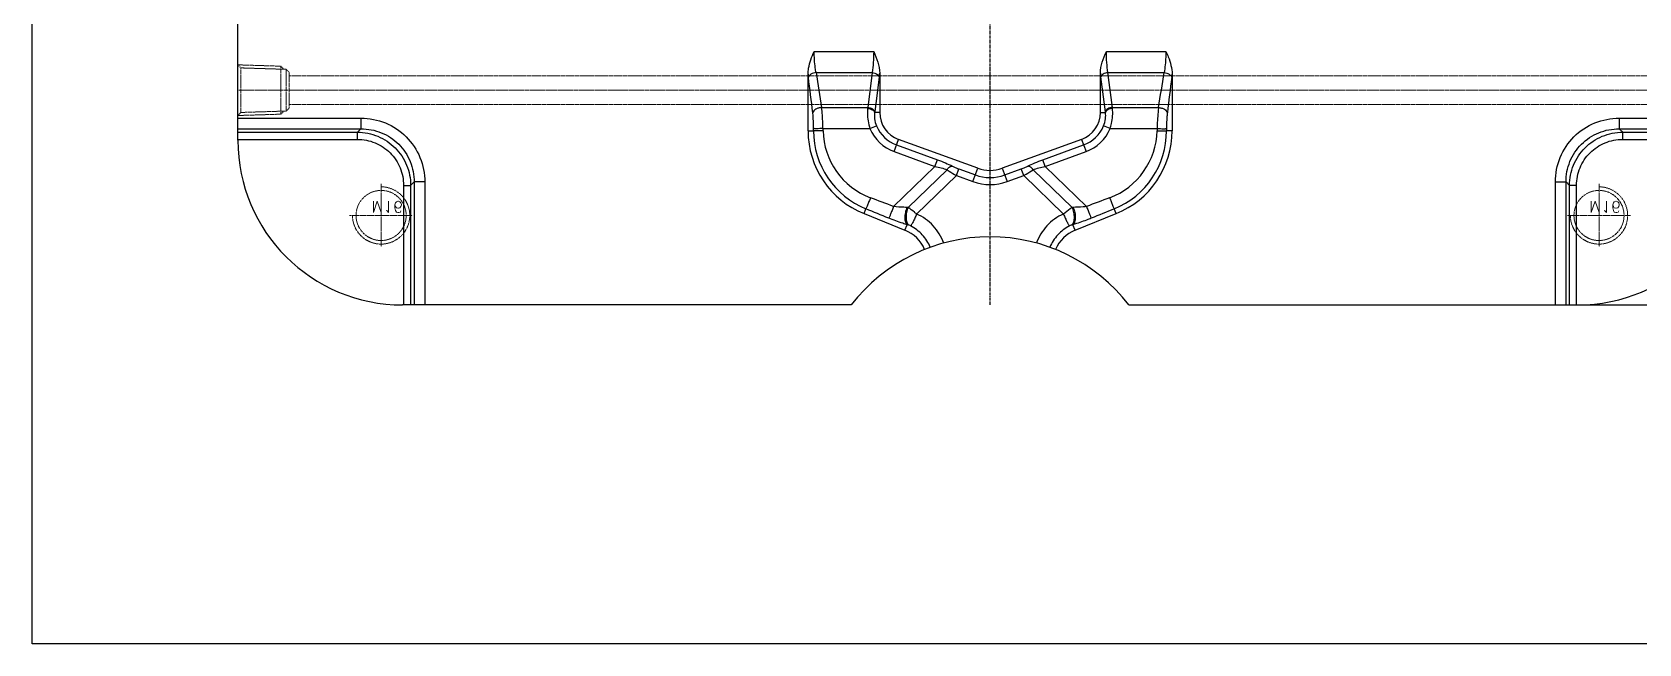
# Model space of a CAD drawing. Header units: millimetres. Extents: x 2461 to 3142, y 1660 to 2165.
# Drawn here: x 2460.9 to 2909.4, y 1659.7 to 1830.6 of the extents above; entities that cross this region are included whole.
import ezdxf

# ---------------------------------------------------------------- set-up
doc = ezdxf.new("R2010")
doc.units = ezdxf.units.MM
doc.linetypes.add('CENTER', pattern=[0.6, 0.375, -0.075, 0.075, -0.075])
doc.linetypes.add('HIDDEN', pattern=[0.2, 0.1, -0.1])
doc.layers.add('cool', color=153, linetype='HIDDEN', lineweight=9)
doc.layers.add('screw', color=33, linetype='Continuous', lineweight=13)
doc.styles.get("Standard").update_dxf_attribs({"font": 'arial.ttf'})
doc.styles.add('TXT', font='txt.shx', dxfattribs={"bigfont": 'gbcbig.shx'})
doc.dimstyles.new('mold', dxfattribs={"dimtxt": 8, "dimasz": 5, "dimexe": 0, "dimexo": 0, "dimgap": 0, "dimtad": 1, "dimzin": 1, "dimtxsty": 'Standard', "dimcen": 0, "dimclrd": 4, "dimclre": 4, "dimclrt": 6, "dimazin": 0, "dimtfac": 1, "dimtofl": 0, "dimtmove": 0, "dimatfit": 3, "dimfxl": 0, "dimarcsym": 0})

# ---------------------------------------------------------------- blocks, each defined once
blk = doc.blocks.new('screw_m16_g')
at = {"layer": 'screw', "color": 1, "linetype": 'CENTER', "ltscale": 0.497582}
for p, q in [((0, -8.8), (0, 8.8)), ((-8.8, 0), (8.8, 0))]:
    blk.add_line(p, q, dxfattribs=at)
at = {"layer": 'screw', "color": 33, "linetype": 'HIDDEN', "ltscale": 0.497582}
blk.add_circle((0, 0), 7, dxfattribs=at)
at = {"layer": 'screw', "color": 92, "linetype": 'HIDDEN', "ltscale": 0.497582}
blk.add_arc((0, 0), 8, 270, 180, dxfattribs=at)
at = {"layer": 'screw', "color": 6, "style": 'TXT'}
blk.add_text('M16', height=3.2, dxfattribs=at).set_placement((-2.72, -4))
blk = doc.blocks.new('cool_jt_f12')
at = {"layer": 'cool', "ltscale": 0.3}
for p, q in [((0, 7.0785), (0.856, 6.2225)), ((0, 7.0785), (12, 6.7035)), ((0.856, 6.2225), (0.856, -6.2225)), ((13.5, 5.827375), (0.856, 6.2225)), ((0.856, 6.2225), (13.5, 5.827375)), ((12, 6.7035), (12.856, 5.8475)), ((12, 6.7035), (12, -6.7035)), ((14.327375, 5), (13.5, 5.827375)), ((13.5, -5.827375), (13.5, 5.827375)), ((14.327375, -5), (14.327375, 5)), ((0.856, -6.2225), (0, -7.0785)), ((0, -7.0785), (12, -6.7035)), ((0.856, -6.2225), (13.5, -5.827375)), ((12, -6.7035), (12.856, -5.8475)), ((13.5, -5.827375), (14.327375, -5))]:
    blk.add_line(p, q, dxfattribs=at)
blk = doc.blocks.new('124')
at = {"layer": 'cool', "ltscale": 0.932966}
for p, q in [((10.14, -1344.71), (401.48, -1344.71)), ((10.14, -1352.71), (401.48, -1352.71))]:
    blk.add_line(p, q, dxfattribs=at)
at = {"layer": 'cool', "color": 1, "linetype": 'CENTER', "ltscale": 0.621977}
blk.add_line((-4.19, -1348.71), (415.81, -1348.71), dxfattribs=at)
at = {"layer": 'cool', "ltscale": 0.932966}
blk.add_blockref('cool_jt_f12', (-4.19, -1348.71), dxfattribs=at)
at = {"layer": 'cool', "ltscale": 0.932966, "rotation": 180}
blk.add_blockref('cool_jt_f12', (415.81, -1348.71), dxfattribs=at)
blk = doc.blocks.new('*D103')
at = {"color": 4, "lineweight": -2, "transparency": 16777216}
for p, q in [((2879.23, 2104.35), (2985.64, 2104.35)), ((2985.64, 2099.35), (2985.64, 1759.35)), ((2870.39, 1754.35), (2985.64, 1754.35))]:
    blk.add_line(p, q, dxfattribs=at)
at = {"color": 4, "transparency": 16777216}
for points in [[(2984.8, 2099.35), (2986.47, 2099.35), (2985.64, 2104.35)], [(2984.8, 1759.35), (2986.47, 1759.35), (2985.64, 1754.35)]]:
    blk.add_solid(points, dxfattribs=at)
at = {"layer": 'Defpoints', "color": 0, "transparency": 16777216}
for p in [(2879.23, 2104.35), (2870.39, 1754.35), (2985.64, 1754.35)]:
    blk.add_point(p, dxfattribs=at)
at = {"color": 6, "transparency": 16777216, "insert": (2980.83, 1960.05), "char_height": 8, "attachment_point": 5, "rotation": 90}
blk.add_mtext('350,00', dxfattribs=at)

msp = doc.modelspace()

# ---------------------------------------------------------------- linework, layer by layer
at = {"color": 1, "linetype": 'CENTER', "ltscale": 2.176921}
msp.add_line((2728.279, 1754.352), (2728.279, 2104.352), dxfattribs=at)
at = {"color": 7, "linetype": 'Continuous'}
for p, q in [((2518.279, 1800.352), (2518.279, 2058.352)), ((2679.18, 1825.166), (2695.786, 1825.166)), ((2760.772, 1825.166), (2777.377, 1825.166)), ((2677.464, 1803.037), (2677.464, 1818.839)), ((2679.704, 1819.252), (2695.376, 1819.252)), ((2695.376, 1819.252), (2694.119, 1809.532)), ((2697.346, 1818.069), (2696.089, 1808.349)), ((2697.464, 1819.088), (2697.464, 1808.127)), ((2759.093, 1808.127), (2759.093, 1819.088)), ((2760.468, 1808.349), (2759.212, 1818.069)), ((2761.181, 1819.252), (2776.854, 1819.252)), ((2762.438, 1809.532), (2761.181, 1819.252)), ((2779.093, 1818.839), (2779.093, 1803.037)), ((2681.244, 1809.532), (2694.119, 1809.532)), ((2697.464, 1808.127), (2696.061, 1808.127)), ((2759.093, 1808.127), (2760.496, 1808.127)), ((2762.438, 1809.532), (2775.313, 1809.532)), ((2518.279, 1806.533), (2552.635, 1806.533)), ((2518.279, 1803.563), (2552.635, 1803.563)), ((2551.669, 1802.596), (2552.635, 1803.563)), ((2552.635, 1806.533), (2552.635, 1803.563)), ((2679.014, 1803.037), (2679.016, 1803.618)), ((2681.637, 1803.618), (2694.757, 1803.618)), ((2694.757, 1803.618), (2696.572, 1804.383)), ((2761.801, 1803.618), (2759.985, 1804.383)), ((2761.801, 1803.618), (2774.92, 1803.618)), ((2777.542, 1803.618), (2777.544, 1803.037)), ((2903.922, 1806.533), (2938.279, 1806.533)), ((2903.922, 1806.533), (2903.922, 1803.563)), ((2903.922, 1803.563), (2938.279, 1803.563)), ((2904.889, 1802.596), (2903.922, 1803.563)), ((2518.279, 1802.596), (2551.669, 1802.596)), ((2518.279, 1800.616), (2551.669, 1800.616)), ((2551.669, 1800.616), (2551.669, 1802.596)), ((2677.464, 1803.037), (2679.014, 1803.037)), ((2701.491, 1797.21), (2702.728, 1800.61)), ((2702.164, 1799.061), (2713.578, 1794.907)), ((2724.859, 1792.555), (2702.728, 1800.61)), ((2753.83, 1800.61), (2731.699, 1792.555)), ((2742.98, 1794.907), (2754.393, 1799.061)), ((2753.83, 1800.61), (2755.067, 1797.21)), ((2779.093, 1803.037), (2777.544, 1803.037)), ((2904.889, 1802.596), (2938.279, 1802.596)), ((2904.889, 1800.616), (2904.889, 1802.596)), ((2904.889, 1800.616), (2938.279, 1800.616)), ((2701.491, 1797.21), (2712.904, 1793.056)), ((2712.904, 1793.056), (2713.578, 1794.907)), ((2743.654, 1793.056), (2742.98, 1794.907)), ((2743.654, 1793.056), (2755.067, 1797.21)), ((2701.348, 1781.861), (2712.904, 1793.056)), ((2705.403, 1781.612), (2716.26, 1792.13)), ((2707.786, 1779.745), (2718.891, 1790.502)), ((2718.891, 1790.502), (2719.564, 1792.352)), ((2718.891, 1790.502), (2723.501, 1788.824)), ((2719.564, 1792.352), (2724.174, 1790.675)), ((2723.501, 1788.824), (2724.859, 1792.555)), ((2731.699, 1792.555), (2733.057, 1788.824)), ((2732.383, 1790.675), (2736.993, 1792.352)), ((2733.057, 1788.824), (2737.667, 1790.502)), ((2737.667, 1790.502), (2736.993, 1792.352)), ((2737.667, 1790.502), (2748.771, 1779.745)), ((2740.298, 1792.13), (2751.155, 1781.612)), ((2743.654, 1793.056), (2755.209, 1781.861)), ((2564.542, 1787.742), (2564.542, 1754.352)), ((2564.542, 1787.742), (2566.523, 1787.742)), ((2566.523, 1787.742), (2567.489, 1788.709)), ((2566.523, 1787.742), (2566.523, 1754.352)), ((2567.489, 1788.709), (2567.489, 1754.352)), ((2570.46, 1788.709), (2567.489, 1788.709)), ((2570.46, 1788.709), (2570.46, 1754.352)), ((2886.097, 1788.709), (2889.068, 1788.709)), ((2886.097, 1754.352), (2886.097, 1788.709)), ((2890.035, 1787.742), (2889.068, 1788.709)), ((2889.068, 1754.352), (2889.068, 1788.709)), ((2892.015, 1787.742), (2890.035, 1787.742)), ((2890.035, 1754.352), (2890.035, 1787.742)), ((2892.015, 1754.352), (2892.015, 1787.742)), ((2693.099, 1779.857), (2693.64, 1781.196)), ((2763.459, 1779.857), (2762.918, 1781.196)), ((2693.099, 1779.857), (2704.525, 1775.241)), ((2704.525, 1775.241), (2705.147, 1776.779)), ((2752.033, 1775.241), (2751.411, 1776.779)), ((2752.033, 1775.241), (2763.459, 1779.857)), ((2689.498, 1754.352), (2564.279, 1754.352)), ((2767.059, 1754.352), (2892.279, 1754.352))]:
    msp.add_line(p, q, dxfattribs=at)
msp.add_lwpolyline([(2460.853, 2164.858), (3141.558, 2164.858), (3141.558, 1659.665), (2460.853, 1659.665)], close=True)
for centre, radius, start, end in [((2717.991, 1822.985), 40.738, 185.84131, 187.07683), ((-1525.097, 1295.383), 4235.026, 6.953001, 7.088115), ((3532.654, 1949.434), 862.828, 188.677841, 189.331361), ((2656.453, 1823.329), 41.23, 352.67021, 354.09592), ((2798.76, 1823.173), 39.877, 185.87989, 187.35398), ((1895.302, 1953.967), 891.786, 350.679249, 351.311548), ((7096.063, 1281.294), 4350.299, 172.913676, 173.045209), ((2736.839, 1823.181), 42.477, 352.94846, 354.1334), ((2733.045, 1805.507), 39.133, 174.09642, 174.50476), ((2721.135, 1805.112), 25.254, 172.63508, 173.14269), ((2705.464, 1808.127), 8, 180, 250), ((2751.093, 1808.127), 8, 290, 0), ((2735.423, 1805.112), 25.254, 6.85726, 7.36492), ((2723.517, 1805.507), 39.128, 5.49522, 5.9036), ((2705.464, 1808.127), 11.618, 202.83647, 250), ((2705.464, 1808.127), 9.648, 202.83647, 250), ((2751.093, 1808.127), 9.648, 290, 337.16365), ((2751.093, 1808.127), 11.618, 290, 337.16365), ((3047.986, 1797.204), 273.141, 178.65447, 178.77652), ((2564.279, 1800.352), 46, 180, 270), ((2702.464, 1803.037), 25, 180, 248), ((2702.516, 1802.958), 23.503, 179.80903, 247.81049), ((2702.151, 1803.479), 20.505, 181.23689, 249.27358), ((2754.407, 1803.479), 20.504, 290.72492, 358.76443), ((2754.041, 1802.958), 23.503, 292.18973, 0.19077), ((2754.093, 1803.037), 25, 292, 0), ((2892.279, 1800.352), 46, 270, 0), ((2728.279, 1801.952), 12.001, 250, 290), ((2728.279, 1801.952), 10, 250, 290), ((2728.279, 1801.952), 13.97, 250, 290), ((2189.006, 437.155), 1439.003, 69.142801, 69.417508), ((2728.279, 1724.352), 49.03, 37.72486, 142.27514), ((2700.779, 1765.969), 10, 22.81277, 68), ((2755.779, 1765.969), 10, 112, 157.18723)]:
    msp.add_arc(centre, radius, start, end, dxfattribs=at)
for points, knots in [([(2677.464, 1818.839), (2677.464, 1819.389), (2677.686, 1821.588), (2678.514, 1823.66), (2679.18, 1825.166)], [0, 0, 0, 0, 0.2503779, 1, 1, 1, 1]), ([(2679.704, 1819.252), (2679.621, 1819.696), (2679.31, 1821.652), (2679.195, 1823.637), (2679.18, 1825.166)], [0, 0, 0, 0, 0.2279425, 1, 1, 1, 1]), ([(2695.786, 1825.166), (2695.786, 1824.126), (2695.722, 1822.148), (2695.52, 1820.179), (2695.376, 1819.252)], [0, 0, 0, 0, 0.5257022, 1, 1, 1, 1]), ([(2695.786, 1825.166), (2696.218, 1824.2), (2697.032, 1822.252), (2697.464, 1820.143), (2697.464, 1819.088)], [0, 0, 0, 0, 0.5006028, 1, 1, 1, 1]), ([(2759.093, 1819.088), (2759.093, 1820.143), (2759.526, 1822.251), (2760.34, 1824.2), (2760.772, 1825.166)], [0, 0, 0, 0, 0.4993896, 1, 1, 1, 1]), ([(2761.181, 1819.252), (2761.037, 1820.179), (2760.836, 1822.148), (2760.772, 1824.126), (2760.772, 1825.166)], [0, 0, 0, 0, 0.4742148, 1, 1, 1, 1]), ([(2777.377, 1825.166), (2777.371, 1824.638), (2777.315, 1822.659), (2777.12, 1820.68), (2776.854, 1819.252)], [0, 0, 0, 0, 0.2662816, 1, 1, 1, 1]), ([(2777.377, 1825.166), (2777.599, 1824.663), (2778.457, 1822.655), (2779.093, 1820.481), (2779.093, 1818.839)], [0, 0, 0, 0, 0.2509685, 1, 1, 1, 1]), ([(2679.704, 1819.252), (2679.448, 1819.227), (2678.953, 1819.125), (2678.164, 1818.793), (2677.65, 1818.326), (2677.563, 1817.966)], [0, 0, 0, 0, 0.2962957, 0.5739048, 1, 1, 1, 1]), ([(2695.376, 1819.252), (2695.612, 1819.232), (2696.067, 1819.144), (2696.798, 1818.842), (2697.268, 1818.403), (2697.346, 1818.069)], [0, 0, 0, 0, 0.2950328, 0.5718907, 1, 1, 1, 1]), ([(2761.181, 1819.252), (2760.946, 1819.232), (2760.49, 1819.144), (2759.759, 1818.842), (2759.289, 1818.403), (2759.212, 1818.069)], [0, 0, 0, 0, 0.2950328, 0.5718907, 1, 1, 1, 1]), ([(2776.854, 1819.252), (2777.11, 1819.227), (2777.604, 1819.125), (2778.393, 1818.792), (2778.907, 1818.326), (2778.995, 1817.966)], [0, 0, 0, 0, 0.296312, 0.573939, 1, 1, 1, 1]), ([(2681.244, 1809.532), (2680.95, 1809.5), (2680.382, 1809.381), (2679.478, 1808.996), (2678.885, 1808.465), (2678.784, 1808.054)], [0, 0, 0, 0, 0.29678, 0.5749233, 1, 1, 1, 1]), ([(2679.016, 1803.618), (2679.018, 1804.01), (2679.003, 1805.491), (2678.916, 1806.973), (2678.784, 1808.054)], [0, 0, 0, 0, 0.2644901, 1, 1, 1, 1]), ([(2681.637, 1803.618), (2681.627, 1804.144), (2681.567, 1806.119), (2681.421, 1808.093), (2681.244, 1809.532)], [0, 0, 0, 0, 0.2663098, 1, 1, 1, 1]), ([(2694.092, 1809.254), (2694.05, 1808.819), (2693.967, 1806.92), (2694.291, 1805.004), (2694.757, 1803.618)], [0, 0, 0, 0, 0.2302737, 1, 1, 1, 1]), ([(2694.092, 1809.254), (2694.326, 1809.235), (2694.78, 1809.151), (2695.504, 1808.865), (2695.98, 1808.451), (2696.061, 1808.127)], [0, 0, 0, 0, 0.2984522, 0.577095, 1, 1, 1, 1]), ([(2694.119, 1809.532), (2694.355, 1809.512), (2694.81, 1809.424), (2695.542, 1809.122), (2696.011, 1808.683), (2696.089, 1808.349)], [0, 0, 0, 0, 0.2950328, 0.5718907, 1, 1, 1, 1]), ([(2696.061, 1808.127), (2695.976, 1807.539), (2695.97, 1806.251), (2696.31, 1805.006), (2696.572, 1804.383)], [0, 0, 0, 0, 0.4675573, 1, 1, 1, 1]), ([(2759.985, 1804.383), (2760.248, 1805.006), (2760.587, 1806.25), (2760.582, 1807.539), (2760.496, 1808.127)], [0, 0, 0, 0, 0.5321884, 1, 1, 1, 1]), ([(2762.438, 1809.532), (2762.203, 1809.512), (2761.747, 1809.424), (2761.016, 1809.122), (2760.546, 1808.683), (2760.468, 1808.349)], [0, 0, 0, 0, 0.2950328, 0.5718907, 1, 1, 1, 1]), ([(2762.466, 1809.254), (2762.231, 1809.235), (2761.777, 1809.151), (2761.054, 1808.865), (2760.577, 1808.451), (2760.496, 1808.127)], [0, 0, 0, 0, 0.2984525, 0.5770955, 1, 1, 1, 1]), ([(2761.801, 1803.618), (2761.961, 1804.096), (2762.469, 1805.928), (2762.599, 1807.865), (2762.466, 1809.254)], [0, 0, 0, 0, 0.265148, 1, 1, 1, 1]), ([(2775.313, 1809.532), (2775.258, 1809.086), (2775.049, 1807.12), (2774.948, 1805.144), (2774.92, 1803.618)], [0, 0, 0, 0, 0.2275802, 1, 1, 1, 1]), ([(2775.313, 1809.532), (2775.607, 1809.5), (2776.176, 1809.381), (2777.08, 1808.996), (2777.672, 1808.465), (2777.774, 1808.054)], [0, 0, 0, 0, 0.2967801, 0.5749235, 1, 1, 1, 1]), ([(2777.774, 1808.054), (2777.733, 1807.717), (2777.585, 1806.243), (2777.537, 1804.76), (2777.542, 1803.618)], [0, 0, 0, 0, 0.2294101, 1, 1, 1, 1]), ([(2552.635, 1806.533), (2554.956, 1806.533), (2559.648, 1805.622), (2565.59, 1801.665), (2569.549, 1795.723), (2570.46, 1791.03), (2570.46, 1788.709)], [0, 0, 0, 0, 0.2500049, 0.4999506, 0.7499172, 1, 1, 1, 1]), ([(2552.635, 1803.563), (2554.571, 1803.57), (2558.49, 1802.826), (2563.458, 1799.532), (2566.753, 1794.565), (2567.497, 1790.645), (2567.489, 1788.709)], [0, 0, 0, 0, 0.2499891, 0.4999502, 0.7499323, 1, 1, 1, 1]), ([(2681.637, 1803.618), (2681.334, 1803.611), (2680.764, 1803.6), (2679.995, 1803.591), (2679.425, 1803.599), (2679.12, 1803.603), (2679.016, 1803.618)], [0, 0, 0, 0, 0.3472254, 0.652567, 0.8792201, 1, 1, 1, 1]), ([(2774.92, 1803.618), (2775.224, 1803.611), (2775.794, 1803.6), (2776.563, 1803.591), (2777.132, 1803.599), (2777.437, 1803.603), (2777.542, 1803.618)], [0, 0, 0, 0, 0.3472269, 0.6525698, 0.8792235, 1, 1, 1, 1]), ([(2886.097, 1788.709), (2886.098, 1791.029), (2887.009, 1795.721), (2890.966, 1801.663), (2896.908, 1805.622), (2901.601, 1806.533), (2903.922, 1806.533)], [0, 0, 0, 0, 0.2500049, 0.4999506, 0.7499172, 1, 1, 1, 1]), ([(2889.068, 1788.709), (2889.061, 1790.645), (2889.804, 1794.563), (2893.099, 1799.531), (2898.066, 1802.826), (2901.986, 1803.57), (2903.922, 1803.563)], [0, 0, 0, 0, 0.2499891, 0.4999502, 0.7499323, 1, 1, 1, 1]), ([(2551.669, 1802.596), (2553.601, 1802.591), (2557.507, 1801.821), (2562.449, 1798.519), (2565.749, 1793.577), (2566.518, 1789.674), (2566.523, 1787.742)], [0, 0, 0, 0, 0.25008, 0.500118, 0.7500401, 1, 1, 1, 1]), ([(2551.669, 1800.616), (2553.345, 1800.615), (2556.735, 1799.957), (2561.027, 1797.098), (2563.885, 1792.806), (2564.542, 1789.418), (2564.542, 1787.742)], [0, 0, 0, 0, 0.2500964, 0.5001186, 0.7500242, 1, 1, 1, 1]), ([(2681.65, 1803.037), (2681.345, 1803.03), (2680.772, 1803.02), (2679.998, 1803.011), (2679.425, 1803.019), (2679.119, 1803.023), (2679.014, 1803.037)], [0, 0, 0, 0, 0.347238, 0.6525913, 0.8792495, 1, 1, 1, 1]), ([(2774.907, 1803.037), (2775.212, 1803.03), (2775.786, 1803.02), (2776.559, 1803.011), (2777.132, 1803.019), (2777.439, 1803.023), (2777.544, 1803.037)], [0, 0, 0, 0, 0.3472383, 0.6525918, 0.8792501, 1, 1, 1, 1]), ([(2890.035, 1787.742), (2890.04, 1789.675), (2890.81, 1793.58), (2894.112, 1798.522), (2899.054, 1801.822), (2902.957, 1802.591), (2904.889, 1802.596)], [0, 0, 0, 0, 0.25008, 0.500118, 0.7500401, 1, 1, 1, 1]), ([(2892.015, 1787.742), (2892.015, 1789.419), (2892.674, 1792.808), (2895.533, 1797.1), (2899.825, 1799.958), (2903.213, 1800.616), (2904.889, 1800.616)], [0, 0, 0, 0, 0.2500964, 0.5001186, 0.7500242, 1, 1, 1, 1]), ([(2713.578, 1794.907), (2714.326, 1794.634), (2715.741, 1794.081), (2717.125, 1793.449), (2717.768, 1793.119)], [0, 0, 0, 0, 0.523943, 1, 1, 1, 1]), ([(2738.789, 1793.119), (2739.432, 1793.449), (2740.816, 1794.08), (2742.232, 1794.634), (2742.98, 1794.907)], [0, 0, 0, 0, 0.4758771, 1, 1, 1, 1]), ([(2712.904, 1793.056), (2713.497, 1792.933), (2714.628, 1792.666), (2715.739, 1792.325), (2716.26, 1792.13)], [0, 0, 0, 0, 0.521622, 1, 1, 1, 1]), ([(2716.26, 1792.13), (2716.456, 1792.424), (2716.871, 1792.897), (2717.502, 1793.149), (2717.768, 1793.119)], [0, 0, 0, 0, 0.5690189, 1, 1, 1, 1]), ([(2716.26, 1792.13), (2716.453, 1791.997), (2717.313, 1791.427), (2718.198, 1790.896), (2718.891, 1790.502)], [0, 0, 0, 0, 0.2272627, 1, 1, 1, 1]), ([(2717.768, 1793.119), (2717.901, 1793.051), (2718.487, 1792.767), (2719.092, 1792.524), (2719.564, 1792.352)], [0, 0, 0, 0, 0.2285714, 1, 1, 1, 1]), ([(2736.993, 1792.352), (2737.155, 1792.411), (2737.764, 1792.642), (2738.364, 1792.9), (2738.789, 1793.119)], [0, 0, 0, 0, 0.2648157, 1, 1, 1, 1]), ([(2737.667, 1790.502), (2737.906, 1790.637), (2738.797, 1791.156), (2739.674, 1791.702), (2740.298, 1792.13)], [0, 0, 0, 0, 0.2660962, 1, 1, 1, 1]), ([(2740.298, 1792.13), (2740.102, 1792.424), (2739.687, 1792.897), (2739.055, 1793.149), (2738.789, 1793.119)], [0, 0, 0, 0, 0.5690198, 1, 1, 1, 1]), ([(2740.298, 1792.13), (2740.818, 1792.325), (2741.93, 1792.666), (2743.06, 1792.933), (2743.654, 1793.056)], [0, 0, 0, 0, 0.478201, 1, 1, 1, 1]), ([(2694.895, 1784.302), (2694.758, 1783.939), (2694.497, 1783.259), (2694.139, 1782.344), (2693.857, 1781.672), (2693.707, 1781.313), (2693.64, 1781.196)], [0, 0, 0, 0, 0.3472346, 0.6525848, 0.8792416, 1, 1, 1, 1]), ([(2701.348, 1781.861), (2701.202, 1781.479), (2700.924, 1780.763), (2700.545, 1779.8), (2700.25, 1779.091), (2700.092, 1778.712), (2700.025, 1778.587)], [0, 0, 0, 0, 0.3472573, 0.6526284, 0.8792944, 1, 1, 1, 1]), ([(2705.083, 1781.617), (2704.784, 1781.617), (2703.536, 1781.639), (2702.29, 1781.741), (2701.348, 1781.861)], [0, 0, 0, 0, 0.2396189, 1, 1, 1, 1]), ([(2705.083, 1781.617), (2704.883, 1781.157), (2704.584, 1780.212), (2704.428, 1778.821), (2704.56, 1777.632), (2704.912, 1776.969), (2705.147, 1776.779)], [0, 0, 0, 0, 0.2967978, 0.5819204, 0.8215898, 1, 1, 1, 1]), ([(2705.403, 1781.612), (2705.208, 1781.148), (2704.921, 1780.19), (2704.777, 1778.78), (2704.911, 1777.573), (2705.251, 1776.89), (2705.483, 1776.69)], [0, 0, 0, 0, 0.2938683, 0.5794571, 0.8211513, 1, 1, 1, 1]), ([(2707.786, 1779.745), (2707.58, 1779.917), (2706.801, 1780.56), (2706.002, 1781.178), (2705.403, 1781.612)], [0, 0, 0, 0, 0.2666466, 1, 1, 1, 1]), ([(2751.155, 1781.612), (2750.969, 1781.478), (2750.158, 1780.877), (2749.37, 1780.245), (2748.771, 1779.745)], [0, 0, 0, 0, 0.2270537, 1, 1, 1, 1]), ([(2751.155, 1781.612), (2751.349, 1781.148), (2751.634, 1780.19), (2751.778, 1778.779), (2751.645, 1777.573), (2751.306, 1776.89), (2751.075, 1776.69)], [0, 0, 0, 0, 0.2939421, 0.579647, 0.8213679, 1, 1, 1, 1]), ([(2751.474, 1781.617), (2751.675, 1781.157), (2751.973, 1780.212), (2752.129, 1778.821), (2751.997, 1777.632), (2751.645, 1776.969), (2751.411, 1776.779)], [0, 0, 0, 0, 0.2968151, 0.581962, 0.8216364, 1, 1, 1, 1]), ([(2755.209, 1781.861), (2754.89, 1781.82), (2753.65, 1781.682), (2752.401, 1781.616), (2751.474, 1781.617)], [0, 0, 0, 0, 0.2577097, 1, 1, 1, 1]), ([(2755.209, 1781.861), (2755.356, 1781.479), (2755.634, 1780.763), (2756.013, 1779.8), (2756.309, 1779.091), (2756.466, 1778.712), (2756.532, 1778.587)], [0, 0, 0, 0, 0.3472591, 0.6526318, 0.8792985, 1, 1, 1, 1]), ([(2761.663, 1784.302), (2761.799, 1783.939), (2762.06, 1783.259), (2762.419, 1782.344), (2762.7, 1781.672), (2762.851, 1781.313), (2762.918, 1781.196)], [0, 0, 0, 0, 0.3472346, 0.6525848, 0.8792416, 1, 1, 1, 1]), ([(2705.147, 1776.779), (2704.738, 1776.899), (2703.008, 1777.436), (2701.307, 1778.064), (2700.025, 1778.587)], [0, 0, 0, 0, 0.2353792, 1, 1, 1, 1]), ([(2706.103, 1776.435), (2706.05, 1776.463), (2705.85, 1776.563), (2705.641, 1776.644), (2705.483, 1776.69)], [0, 0, 0, 0, 0.2660652, 1, 1, 1, 1]), ([(2707.786, 1779.745), (2707.619, 1779.349), (2707.294, 1778.609), (2706.879, 1777.738), (2706.574, 1777.154), (2706.39, 1776.828), (2706.24, 1776.595), (2706.147, 1776.473), (2706.103, 1776.435)], [0, 0, 0, 0, 0.3466453, 0.6514541, 0.776345, 0.8778874, 0.9530114, 1, 1, 1, 1]), ([(2711.594, 1770.456), (2711.066, 1771.724), (2709.546, 1774.089), (2707.316, 1775.793), (2706.103, 1776.435)], [0, 0, 0, 0, 0.5002767, 1, 1, 1, 1]), ([(2715.357, 1771.649), (2714.684, 1773.411), (2712.69, 1776.728), (2709.522, 1779.011), (2707.786, 1779.745)], [0, 0, 0, 0, 0.5003931, 1, 1, 1, 1]), ([(2748.771, 1779.745), (2747.035, 1779.012), (2743.866, 1776.729), (2741.874, 1773.411), (2741.201, 1771.649)], [0, 0, 0, 0, 0.4996, 1, 1, 1, 1]), ([(2750.455, 1776.435), (2749.241, 1775.793), (2747.012, 1774.089), (2745.492, 1771.724), (2744.963, 1770.456)], [0, 0, 0, 0, 0.4997188, 1, 1, 1, 1]), ([(2748.771, 1779.745), (2748.938, 1779.348), (2749.263, 1778.608), (2749.677, 1777.738), (2749.983, 1777.154), (2750.167, 1776.828), (2750.317, 1776.595), (2750.41, 1776.473), (2750.455, 1776.435)], [0, 0, 0, 0, 0.3466308, 0.6514263, 0.7763128, 0.8778542, 0.952985, 1, 1, 1, 1]), ([(2751.075, 1776.69), (2751.026, 1776.676), (2750.813, 1776.607), (2750.607, 1776.516), (2750.455, 1776.435)], [0, 0, 0, 0, 0.2272232, 1, 1, 1, 1]), ([(2756.532, 1778.587), (2756.096, 1778.409), (2754.411, 1777.746), (2752.696, 1777.156), (2751.411, 1776.779)], [0, 0, 0, 0, 0.2604113, 1, 1, 1, 1])]:
    msp.add_open_spline(points, degree=3, knots=knots, dxfattribs=at)
for points in [[(2681.65, 1803.037), (2681.646, 1803.23), (2681.642, 1803.424), (2681.637, 1803.618)], [(2700.025, 1778.587), (2697.896, 1779.455), (2695.768, 1780.326), (2693.64, 1781.196)], [(2705.403, 1781.612), (2705.296, 1781.606), (2705.19, 1781.617), (2705.083, 1781.617)], [(2751.474, 1781.617), (2751.368, 1781.617), (2751.261, 1781.606), (2751.155, 1781.612)], [(2761.663, 1784.302), (2759.511, 1783.491), (2757.357, 1782.684), (2755.209, 1781.861)], [(2762.918, 1781.196), (2760.789, 1780.326), (2758.661, 1779.455), (2756.532, 1778.587)], [(2705.483, 1776.69), (2705.372, 1776.723), (2705.259, 1776.75), (2705.147, 1776.779)], [(2751.411, 1776.779), (2751.299, 1776.749), (2751.185, 1776.724), (2751.074, 1776.69)]]:
    msp.add_open_spline(points, degree=3, dxfattribs=at)

# ---------------------------------------------------------------- block references
msp.add_blockref('124', (2522.467, 3163.061))
at = {"layer": 'screw', "xscale": -1, "rotation": 180}
for p in [(2558.279, 1779.352), (2898.279, 1779.352)]:
    msp.add_blockref('screw_m16_g', p, dxfattribs=at)

# ---------------------------------------------------------------- dimensions: what is measured, and where the dimension line sits
dim = msp.add_linear_dim(base=(2985.637, 1754.352), p1=(2879.228, 2104.352), p2=(2870.395, 1754.352), angle=90, dimstyle='mold')
dim.commit()
dim.dimension.update_dxf_attribs({"geometry": '*D103', "text_midpoint": (2985.637, 1960.051), "dimtype": 160})

doc.saveas('drawing.dxf')
